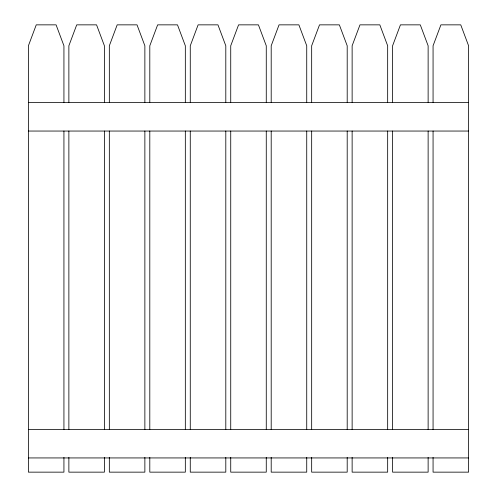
<?xml version="1.0" encoding="UTF-8"?>
<svg xmlns="http://www.w3.org/2000/svg" width="497" height="497" viewBox="0 0 497 497"><rect width="100%" height="100%" fill="white"/><g stroke="black" fill="none" stroke-linecap="round" stroke-linejoin="round"><path stroke-width="0.75" d="M28.404 102.624L468.596 102.624M28.404 131.046L468.596 131.046M28.404 429.514L468.596 429.514M28.404 457.936L468.596 457.936M433.067 102.363L433.067 45.774L440.914 24.85L460.75 24.85L468.596 45.774L468.596 472.15L433.067 472.15L433.067 457.42M433.067 131.046L433.067 429.514M428.128 102.363L428.128 45.774L420.282 24.85L400.445 24.85L392.599 45.774L392.599 102.363M428.128 131.046L428.128 429.514M428.128 457.42L428.128 472.15L392.599 472.15L392.599 457.42M392.599 131.046L392.599 429.514M387.666 102.363L387.666 45.774L379.82 24.85L359.977 24.85L352.131 45.774L352.131 102.363M387.666 131.046L387.666 429.514M387.666 457.42L387.666 472.15L352.131 472.15L352.131 457.42M352.131 131.046L352.131 429.514M347.198 102.363L347.198 45.774L339.352 24.85L319.515 24.85L311.669 45.774L311.669 102.363M347.198 131.046L347.198 429.514M347.198 457.42L347.198 472.15L311.669 472.15L311.669 457.42M311.669 131.046L311.669 429.514M306.73 102.363L306.73 45.774L298.883 24.85L279.047 24.85L271.2 45.774L271.2 102.363M306.73 131.046L306.73 429.514M306.73 457.42L306.73 472.15L271.2 472.15L271.2 457.42M271.2 131.046L271.2 429.514M266.268 102.363L266.268 45.774L258.421 24.85L238.579 24.85L230.732 45.774L230.732 102.363M266.268 131.046L266.268 429.514M266.268 457.42L266.268 472.15L230.732 472.15L230.732 457.42M230.732 131.046L230.732 429.514M225.8 102.363L225.8 45.774L217.953 24.85L198.117 24.85L190.27 45.774L190.27 102.363M225.8 131.046L225.8 429.514M225.8 457.42L225.8 472.15L190.27 472.15L190.27 457.42M190.27 131.046L190.27 429.514M185.331 102.363L185.331 45.774L177.485 24.85L157.648 24.85L149.802 45.774L149.802 102.363M185.331 131.046L185.331 429.514M185.331 457.42L185.331 472.15L149.802 472.15L149.802 457.42M149.802 131.046L149.802 429.514M144.869 102.363L144.869 45.774L137.023 24.85L117.18 24.85L109.334 45.774L109.334 102.363M144.869 131.046L144.869 429.514M144.869 457.42L144.869 472.15L109.334 472.15L109.334 457.42M109.334 131.046L109.334 429.514M104.401 102.363L104.401 45.774L96.555 24.85L76.718 24.85L68.872 45.774L68.872 102.363M104.401 131.046L104.401 429.514M104.401 457.42L104.401 472.15L68.872 472.15L68.872 457.42M68.872 131.046L68.872 429.514M63.933 102.363L63.933 45.774L56.086 24.85L36.25 24.85L28.404 45.774L28.404 472.15L63.933 472.15L63.933 457.42M63.933 131.046L63.933 429.514"/></g></svg>
